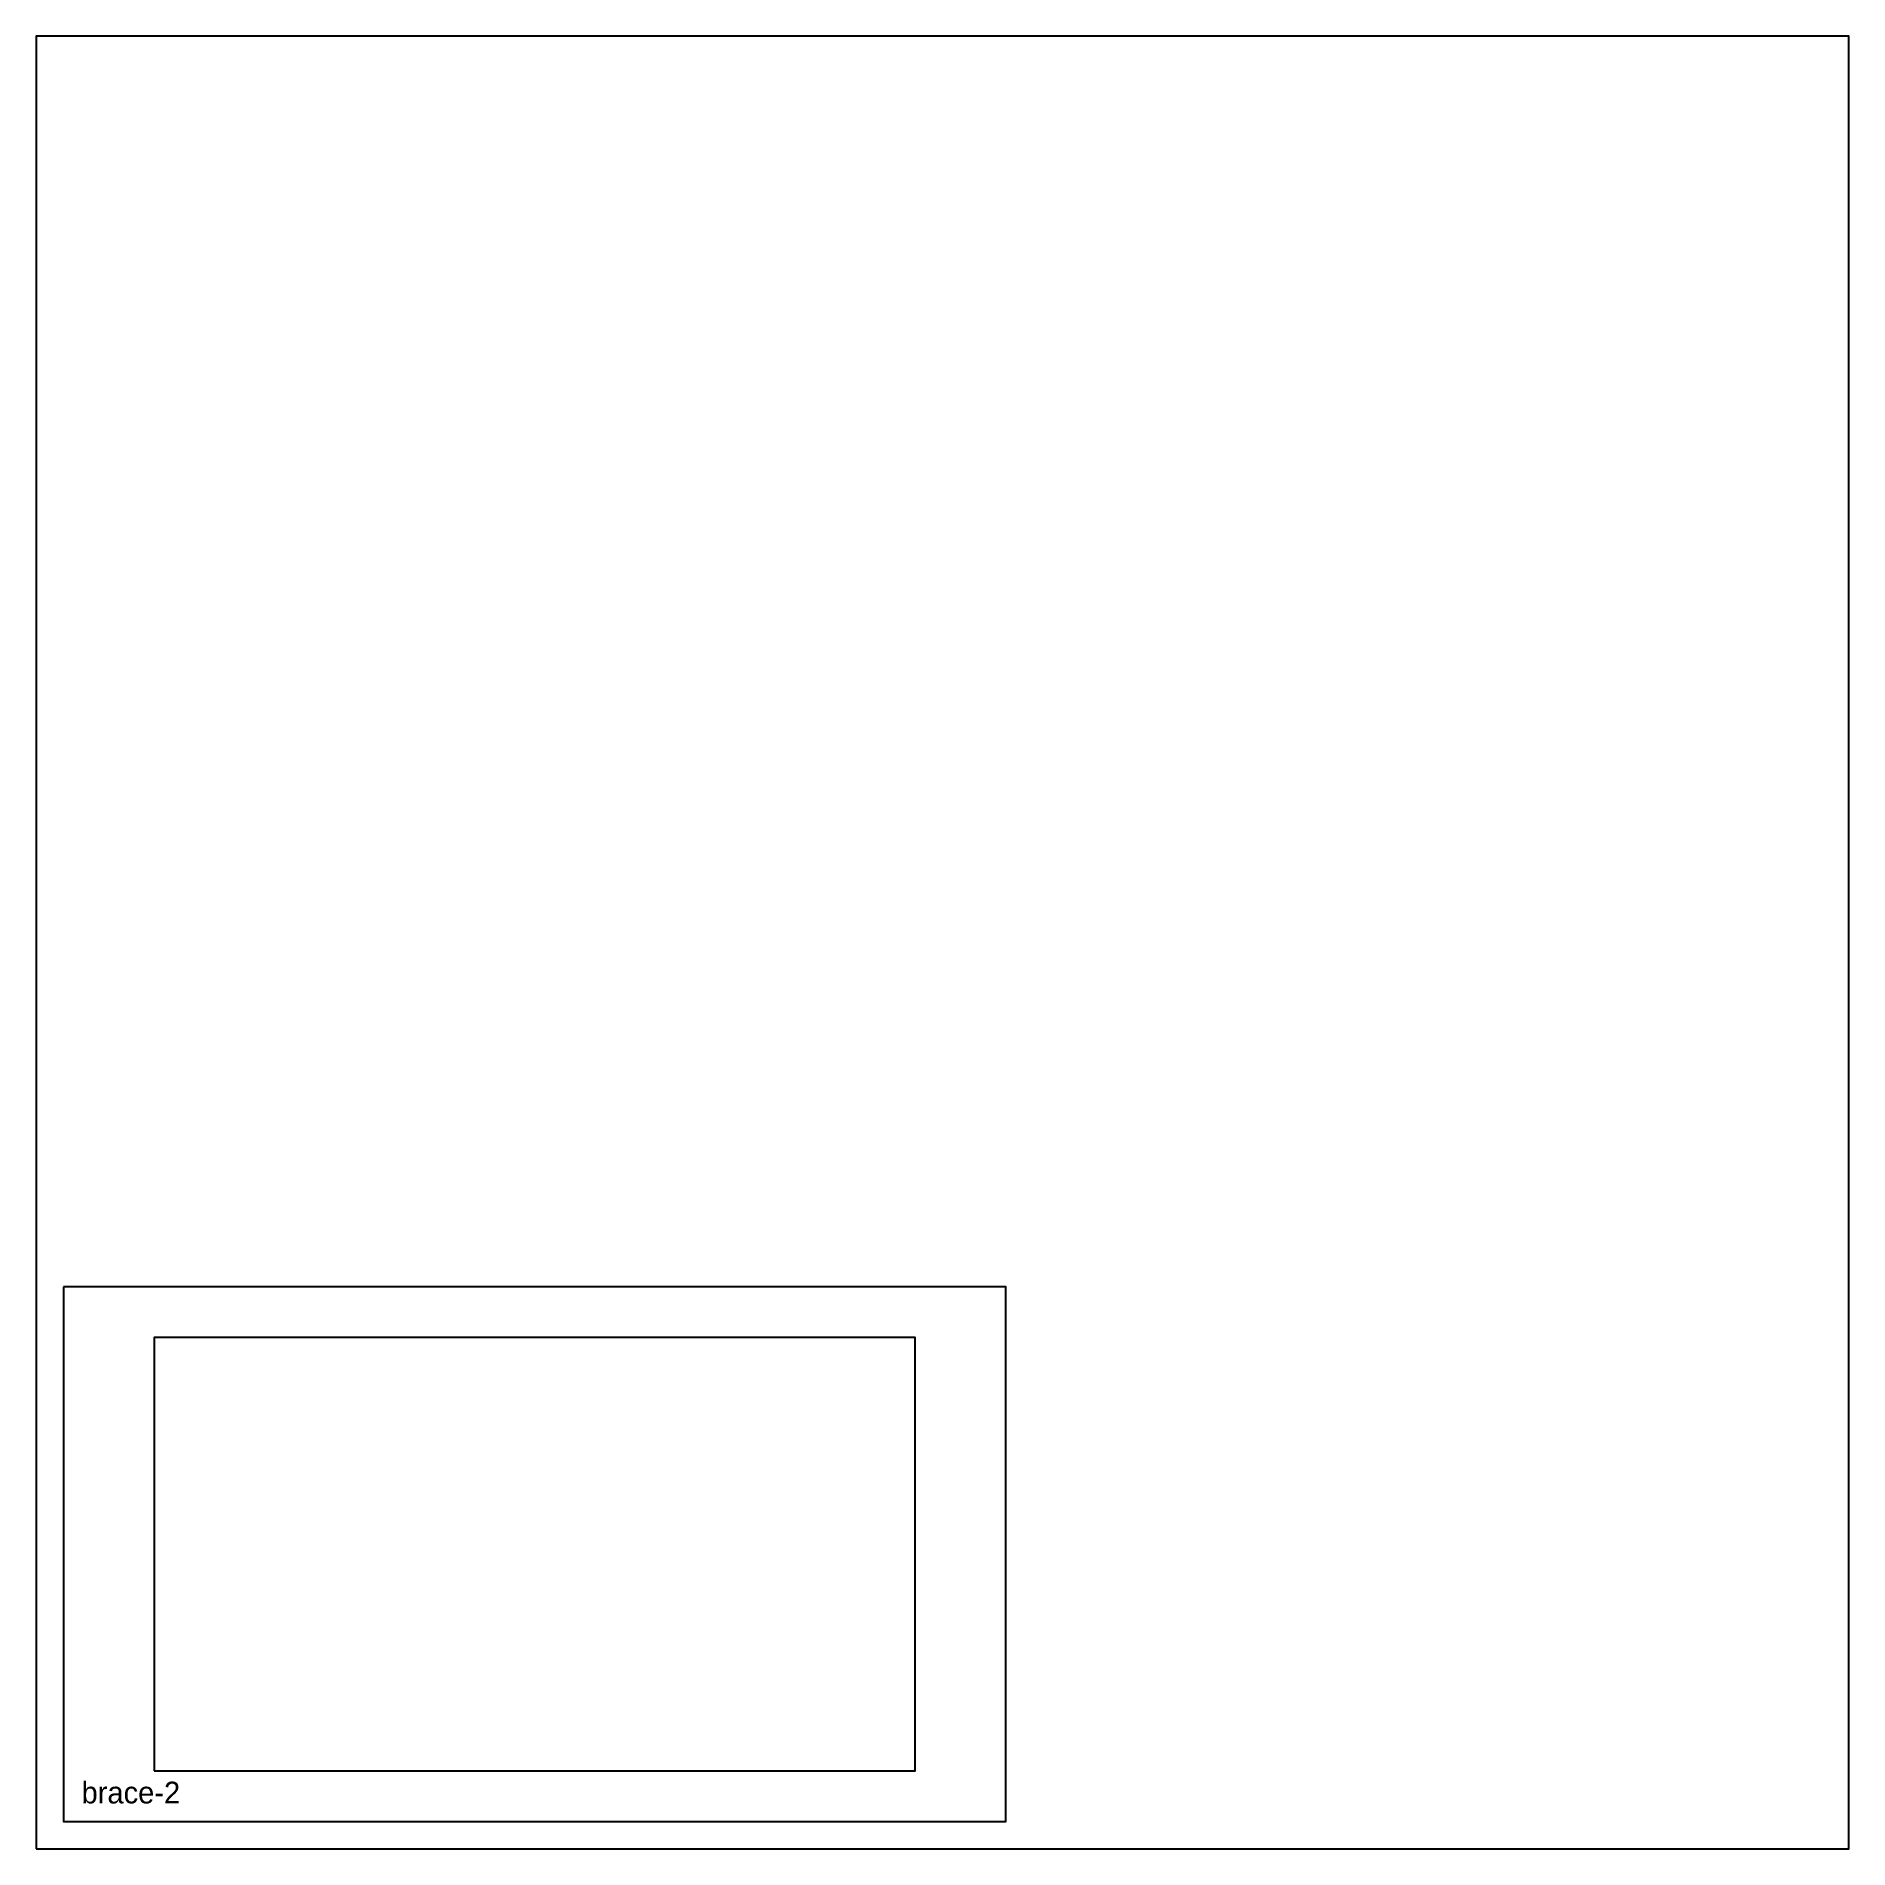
# Model space of a CAD drawing. Header units: millimetres. Extents: x 0 to 1000, y 0 to 1000.
import ezdxf

# ---------------------------------------------------------------- set-up
doc = ezdxf.new("R2010")
doc.units = ezdxf.units.MM
doc.layers.add('CUT_INSIDE', color=5, linetype='Continuous')
doc.layers.add('CUT_OUTSIDE', color=1, linetype='Continuous')

msp = doc.modelspace()

# ---------------------------------------------------------------- linework, layer by layer
at = {"layer": 'CUT_INSIDE'}
msp.add_lwpolyline([(65, 43), (485, 43), (485, 282), (65, 282), (65, 43)], close=True, dxfattribs=at)
at = {"layer": 'CUT_OUTSIDE'}
msp.add_lwpolyline([(15, 310), (15, 15), (535, 15), (535, 310), (15, 310)], close=True, dxfattribs=at)
at = {"layer": 'SHEET_EDGE'}
msp.add_lwpolyline([(0, 0), (1000, 0), (1000, 1000), (0, 1000)], close=True, dxfattribs=at)

# ---------------------------------------------------------------- texts
at = {"layer": 'NOTES'}
msp.add_text('brace-2', height=12, dxfattribs=at).set_placement((25, 25))

doc.saveas('drawing.dxf')
